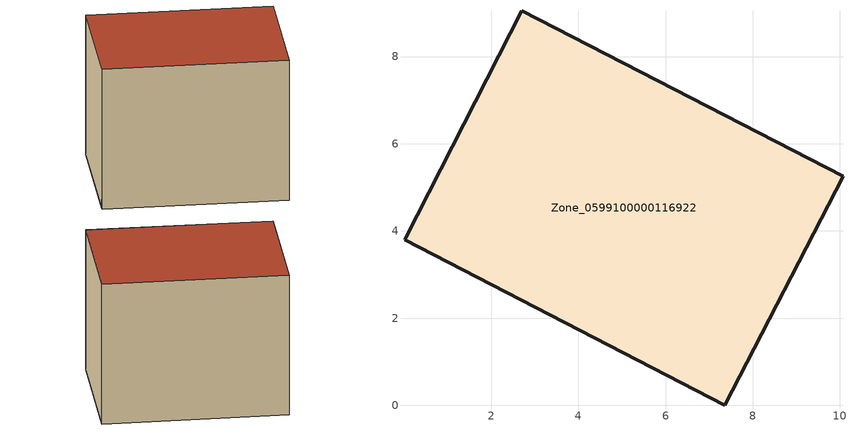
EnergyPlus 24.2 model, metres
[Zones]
Zone_0599100000116922
 floor ground (C_G): 0.04,3.85 2.71,9.05 10.07,5.25 7.36,0 0.01,3.8 z0
 wall outside (C_F): 7.36,0 10.07,5.25 2.71,9.05 0.04,3.85 0.01,3.8 7.36,0 z0:6.71
 roof outside (C_R): 2.71,9.05 0.04,3.85 0.01,3.8 7.36,0 10.07,5.25 z6.71
[BUILDING]
Pand.0599100000116922: North Axis=0; Terrain=City; Loads Convergence Tolerance Value=0.04; Temperature Convergence Tolerance Value=0.4; Solar Distribution=FullExterior; Maximum Number of Warmup Days=25; Minimum Number of Warmup Days=1
[Site:Location]
Rotterdam.The.Hague.AP_ZH_NLD Design_Conditions: Latitude=51.96; Longitude=4.45; Time Zone=1; Elevation=-4.5
[SITE:GROUNDTEMPERATURE:BUILDINGSURFACE]
18, 18, 18, 18, 18, 18, 18, 18, 18, 18, 18, 18
[MATERIAL] Thermal Absorptance=0.9; Solar Absorptance=0.7; Visible Absorptance=0.7
Name | Roughness | Thickness | Conductivity | Density | Specific Heat
G.TI.1946-1964 | MediumSmooth | 0.15 | 1 | 540 | 1210
F.TI.1946-1964 | Rough | 0.3 | 0.857143 | 1920 | 840
R.TI.1946-1964 | MediumRough | 0.2 | 0.277778 | 1500 | 1000
[CONSTRUCTION]
C_G: G.TI.1946-1964
C_F: F.TI.1946-1964
C_R: R.TI.1946-1964
[ZONE]
Zone_0599100000116922: Type=1; Multiplier=1; Ceiling Height=Autocalculate; Volume=Autocalculate; Floor Area=autocalculate; Part of Total Floor Area=Yes
[ZONEINFILTRATION:DESIGNFLOWRATE]
Infil_Zone_0599100000116922: Zone or ZoneList or Space or SpaceList=Zone_0599100000116922; Schedule=AlwaysOn; Design Flow Rate Calculation Method=Flow/Area; Flow Rate per Floor Area=0.003; Constant Term Coefficient=1; Temperature Term Coefficient=0; Velocity Term Coefficient=0; Velocity Squared Term Coefficient=0
[HVACTEMPLATE:ZONE:IDEALLOADSAIRSYSTEM]
Zone_0599100000116922: Maximum Heating Supply Air Temperature=50; Minimum Cooling Supply Air Temperature=13; Maximum Heating Supply Air Humidity Ratio=0.0156; Minimum Cooling Supply Air Humidity Ratio=0.0077; Heating Limit=NoLimit; Cooling Limit=NoLimit; Dehumidification Control Type=ConstantSensibleHeatRatio; Cooling Sensible Heat Ratio=0.7; Dehumidification Setpoint=60; Humidification Control Type=None; Humidification Setpoint=30; Outdoor Air Method=None; Outdoor Air Flow Rate per Person=0.00944; Outdoor Air Flow Rate per Zone Floor Area=0; Outdoor Air Flow Rate per Zone=0; Demand Controlled Ventilation Type=None; Outdoor Air Economizer Type=NoEconomizer; Heat Recovery Type=None; Sensible Heat Recovery Effectiveness=0.7; Latent Heat Recovery Effectiveness=0.65
[ZONECONTROL:THERMOSTAT]
ThermostatControl_Zone_0599100000116922: Zone or ZoneList=Zone_0599100000116922; Control Type Schedule=DualSetpointControlType; Control 1=Thermostat_Zone_0599100000116922; Temperature Difference Between Cutout And Setpoint=0
[THERMOSTATSETPOINT:DUALSETPOINT]
Thermostat_Zone_0599100000116922: Heating Setpoint Temperature Schedule=HeatingSetpoint_Zone_0599100000116922; Cooling Setpoint Temperature Schedule=CoolingSetpoint_Zone_0599100000116922
[SCHEDULE:COMPACT]
HeatingSetpoint_Zone_0599100000116922: Through: 12/31, For: AllDays, Until: 24:00, 21
CoolingSetpoint_Zone_0599100000116922: Through: 12/31, For: AllDays, Until: 24:00, 24
DualSetpointControlType: Through: 12/31, For: AllDays, Until: 24:00, 4
AlwaysOn: Through: 12/31, For: AllDays, Until: 24:00, 1
